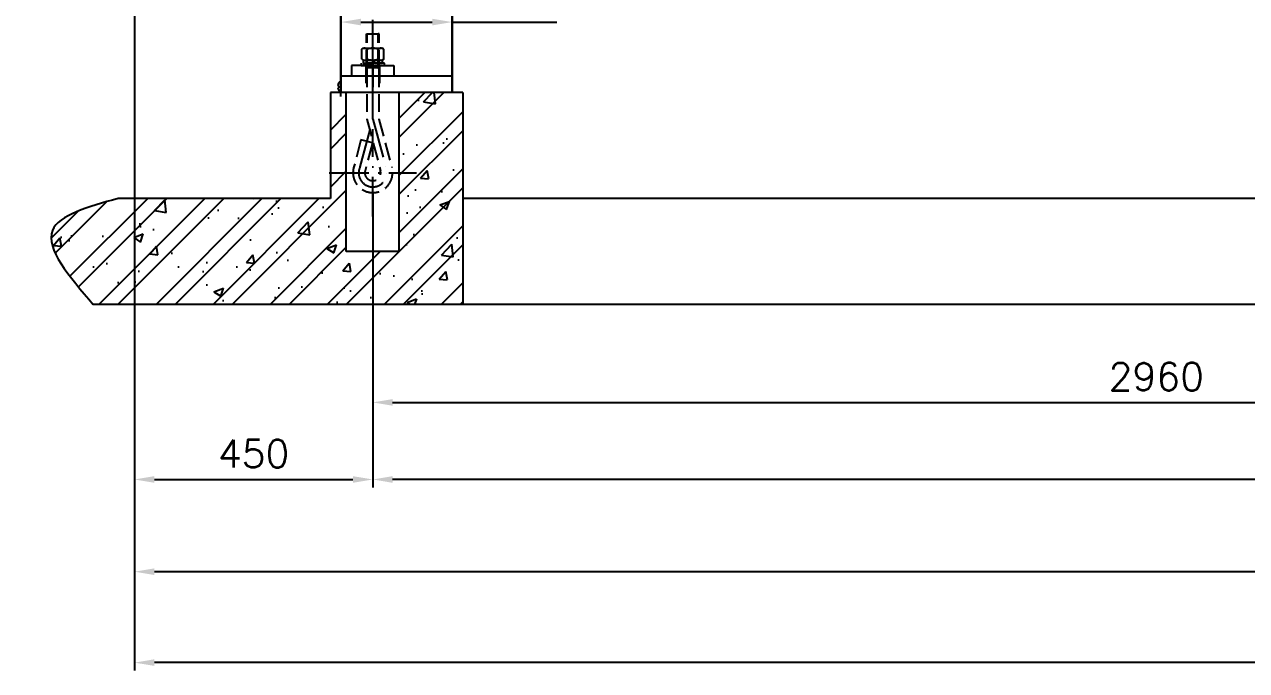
# Model space of a CAD drawing. Extents: x -2176 to 14083, y -1057 to 7853.
# Drawn here: x -687 to 1622, y 3846 to 5066 of the extents above; entities that cross this region are included whole.
import ezdxf

# ---------------------------------------------------------------- set-up
doc = ezdxf.new("R2010")
doc.units = 0
doc.header["$LTSCALE"] = 15
for name, pattern in [('GEN3', [6.25, 5, -1.25]), ('GEN3A', [3.125, 2.25, -0.875]), ('GEN7A', [7.5, 5, -1.25, 0, -1.25])]:
    doc.linetypes.add(name, pattern=pattern)
doc.layers.get('0').update_dxf_attribs({"linetype": 'CONTINUOUS'})
doc.layers.get('DEFPOINTS').update_dxf_attribs({"linetype": 'CONTINUOUS'})
for name, color, linetype in [('0N', 7, 'CONTINUOUS'), ('3', 6, 'GEN3'), ('3A', 6, 'GEN3A'), ('3AN', 6, 'GEN3A'), ('5', 3, 'CONTINUOUS'), ('7A', 4, 'GEN7A'), ('7AN', 4, 'GEN7A')]:
    doc.layers.add(name, color=color, linetype=linetype)
doc.styles.get("Standard").update_dxf_attribs({"font": 'txt.shx', "bigfont": 'hztxt.shx'})
doc.dimstyles.new('GEN-ISO', dxfattribs={"dimscale": 15, "dimtxt": 3.5, "dimasz": 2.5, "dimexe": 1, "dimexo": 0, "dimgap": 1.5, "dimtad": 1, "dimzin": 9, "dimdsep": 46, "dimtxsty": 'Standard', "dimcen": 0, "dimclrd": 256, "dimclre": 256, "dimclrt": 2, "dimaunit": 1, "dimadec": 0, "dimazin": 0, "dimtp": 0.1, "dimtm": 0.1, "dimtfac": 0.71, "dimtdec": 3, "dimtmove": 0, "dimatfit": 3, "dimfxl": 0, "dimtzin": 0, "dimarcsym": 0})

# ---------------------------------------------------------------- blocks, each defined once
blk = doc.blocks.new('*D9')
at = {"linetype": 'ByBlock'}
for p, q in [((7531.5, 5530.8), (7531.5, 3845.9)), ((-478.7, 4676.1), (-478.7, 3845.9)), ((7494, 3860.9), (-441.2, 3860.9))]:
    blk.add_line(p, q, dxfattribs=at)
for points in [[(-441.2, 3867.2), (-441.2, 3854.7), (-478.7, 3860.9)], [(7494, 3867.2), (7494, 3854.7), (7531.5, 3860.9)]]:
    blk.add_solid(points, dxfattribs=at)
at = {"layer": 'DEFPOINTS', "color": 0, "linetype": 'ByBlock'}
for p in [(7531.5, 5530.8), (-478.7, 4676.1), (-478.7, 3860.9)]:
    blk.add_point(p, dxfattribs=at)
at = {"color": 2, "linetype": 'ByBlock', "insert": (3525.9, 3909.7), "char_height": 52.5, "attachment_point": 5}
blk.add_mtext('8010', dxfattribs=at)
blk = doc.blocks.new('*D10')
at = {"linetype": 'ByBlock'}
for p, q in [((6489.1, 5677.6), (6489.1, 4017.7)), ((-478.7, 5652.6), (-478.7, 4017.7)), ((6451.6, 4032.7), (-441.2, 4032.7))]:
    blk.add_line(p, q, dxfattribs=at)
for points in [[(-441.2, 4038.9), (-441.2, 4026.4), (-478.7, 4032.7)], [(6451.6, 4038.9), (6451.6, 4026.4), (6489.1, 4032.7)]]:
    blk.add_solid(points, dxfattribs=at)
at = {"layer": 'DEFPOINTS', "color": 0, "linetype": 'ByBlock'}
for p in [(6489.1, 5677.6), (-478.7, 5652.6), (-478.7, 4032.7)]:
    blk.add_point(p, dxfattribs=at)
at = {"color": 2, "linetype": 'ByBlock', "insert": (3005.2, 4081.4), "char_height": 52.5, "attachment_point": 5}
blk.add_mtext('6968', dxfattribs=at)
blk = doc.blocks.new('*D11')
at = {"linetype": 'ByBlock'}
for p, q in [((5886.3, 4937.6), (5886.3, 4191.9)), ((-28.7, 4703.8), (-28.7, 4191.9)), ((5848.8, 4206.9), (8.8, 4206.9))]:
    blk.add_line(p, q, dxfattribs=at)
for points in [[(8.8, 4213.1), (8.8, 4200.6), (-28.7, 4206.9)], [(5848.8, 4213.1), (5848.8, 4200.6), (5886.3, 4206.9)]]:
    blk.add_solid(points, dxfattribs=at)
at = {"layer": 'DEFPOINTS', "color": 0, "linetype": 'ByBlock'}
for p in [(5886.3, 4937.6), (-28.7, 4703.8), (-28.7, 4206.9)]:
    blk.add_point(p, dxfattribs=at)
at = {"color": 2, "linetype": 'ByBlock', "insert": (2928.8, 4255.6), "char_height": 52.5, "attachment_point": 5}
blk.add_mtext('5915', dxfattribs=at)
blk = doc.blocks.new('*D14')
at = {"linetype": 'ByBlock'}
for p, q in [((-88.7, 4937.6), (-88.7, 5086)), ((121.3, 4937.6), (121.3, 5086)), ((-51.2, 5071), (83.8, 5071)), ((121.3, 5071), (319.2, 5071))]:
    blk.add_line(p, q, dxfattribs=at)
for points in [[(-51.2, 5077.2), (-51.2, 5064.7), (-88.7, 5071)], [(83.8, 5077.2), (83.8, 5064.7), (121.3, 5071)]]:
    blk.add_solid(points, dxfattribs=at)
at = {"layer": 'DEFPOINTS', "color": 0, "linetype": 'ByBlock'}
for p in [(121.3, 5071), (-88.7, 4937.6), (121.3, 4937.6)]:
    blk.add_point(p, dxfattribs=at)
at = {"color": 2, "linetype": 'ByBlock', "insert": (254, 5119.7), "char_height": 52.5, "attachment_point": 5}
blk.add_mtext('210', dxfattribs=at)
blk = doc.blocks.new('*U17')
at = {"layer": '3A'}
for p, q in [((0, 13), (38, 13)), ((0, -13), (38, -13))]:
    blk.add_line(p, q, dxfattribs=at)
at = {"layer": '7A'}
blk.add_line((-3, 0), (41, 0), dxfattribs=at)
blk = doc.blocks.new('*U19')
at = {"layer": '3AN'}
for p, q in [((0, 22), (0, -22)), ((4, 22), (0, 22)), ((4, -22), (4, 22)), ((0, -22), (4, -22))]:
    blk.add_line(p, q, dxfattribs=at)
at = {"layer": '7AN'}
blk.add_line((-45, 0), (49, 0), dxfattribs=at)
blk = doc.blocks.new('*U21')
at = {"layer": '3AN'}
for p, q in [((0, 18.2), (0, -0.7)), ((6, 18.2), (0, 18.2)), ((6, 1.2), (0, -0.7)), ((6, 18.2), (6, 1.2)), ((6, -1.2), (0, -3.1)), ((0, -3.1), (0, -18.2)), ((0, -18.2), (6, -18.2)), ((6, -1.2), (6, -18.2))]:
    blk.add_line(p, q, dxfattribs=at)
at = {"layer": '7AN'}
blk.add_line((-45, 0), (51, 0), dxfattribs=at)
blk = doc.blocks.new('*U23')
at = {"layer": '3AN'}
for p, q in [((1.6, 20.8), (0, 18)), ((0, 18), (0, -18)), ((1.6, 20.8), (20.7, 20.8)), ((1.6, 10.4), (20.7, 10.4)), ((20.7, 20.8), (22.3, 18)), ((22.3, 18), (22.3, -18)), ((1.6, -20.8), (0, -18)), ((1.6, -10.4), (20.7, -10.4)), ((1.6, -20.8), (20.7, -20.8)), ((20.7, -20.8), (22.3, -18))]:
    blk.add_line(p, q, dxfattribs=at)
for centre, radius, start, end in [((9.2, 15.6), 9.19, 154.4385, 214.4385), ((34.3, 0), 34.3, 162.383, 197.617), ((13.1, 15.6), 9.19, 325.5615, 25.5615), ((-12, 0), 34.3, 342.383, 17.617), ((9.2, -15.6), 9.19, 145.5615, 205.5615), ((13.1, -15.6), 9.19, 334.4385, 34.4385)]:
    blk.add_arc(centre, radius, start, end, dxfattribs=at)
at = {"layer": '7AN'}
blk.add_line((-45, 0), (67.3, 0), dxfattribs=at)
blk = doc.blocks.new('*U25')
at = {"layer": '3AN'}
for p, q in [((-136.2, 22.3), (-189.1, 36.1)), ((-141.9, 0.6), (-194.8, 14.5)), ((-97, 11.2), (-194.8, -14.5)), ((-141.9, 0.6), (-136.2, 22.3)), ((-3, 11.2), (-97, 11.2)), ((0, 12), (-3, 11.2)), ((0, 10.4), (-3, 11.2)), ((0, 12), (0, -12)), ((0, 12), (64, 12)), ((0, 10.4), (64, 10.4)), ((64, 12), (64, 10.4)), ((64, 12), (64, -12)), ((64, 10.4), (64, -10.4)), ((-97, -11.2), (-188.8, -36.1)), ((-3, -11.2), (-97, -11.2)), ((0, -10.4), (-3, -11.2)), ((0, -12), (-3, -11.2)), ((0, -10.4), (64, -10.4)), ((0, -12), (64, -12)), ((64, -12), (64, -10.4))]:
    blk.add_line(p, q, dxfattribs=at)
for radius, end in [(37.4, 285.1607), (15, 284.7192)]:
    blk.add_arc((-198.6, 0), radius, 75.2808, end, dxfattribs=at)
at = {"layer": '7AN'}
for p, q in [((-198.6, 82.4), (-198.6, -82.4)), ((-117.6, 5.8), (-187.6, 24.2)), ((-281, 0), (-116.2, 0)), ((-97, 0), (-191.7, -25.7)), ((-97, 0), (109, 0))]:
    blk.add_line(p, q, dxfattribs=at)
blk.add_arc((-198.6, 0), 26.6, 65.461, 285.1607, dxfattribs=at)
blk = doc.blocks.new('*D134')
at = {"linetype": 'ByBlock'}
for p, q in [((2931.3, 4901.9), (2931.3, 4337.5)), ((-28.7, 4703.8), (-28.7, 4337.5)), ((8.8, 4352.5), (2893.8, 4352.5))]:
    blk.add_line(p, q, dxfattribs=at)
for points in [[(8.8, 4358.7), (8.8, 4346.2), (-28.7, 4352.5)], [(2893.8, 4358.7), (2893.8, 4346.2), (2931.3, 4352.5)]]:
    blk.add_solid(points, dxfattribs=at)
at = {"layer": 'DEFPOINTS', "color": 0, "linetype": 'ByBlock'}
for p in [(2931.3, 4901.9), (-28.7, 4703.8), (2931.3, 4352.5)]:
    blk.add_point(p, dxfattribs=at)
at = {"color": 2, "linetype": 'ByBlock', "insert": (1451.3, 4401.2), "char_height": 52.5, "attachment_point": 5}
blk.add_mtext('2960', dxfattribs=at)
blk = doc.blocks.new('*D139')
at = {"linetype": 'ByBlock'}
for p, q in [((-478.7, 5652.6), (-478.7, 4191.9)), ((-28.7, 4748.8), (-28.7, 4191.9)), ((-441.2, 4206.9), (-66.2, 4206.9))]:
    blk.add_line(p, q, dxfattribs=at)
for points in [[(-441.2, 4213.1), (-441.2, 4200.6), (-478.7, 4206.9)], [(-66.2, 4213.1), (-66.2, 4200.6), (-28.7, 4206.9)]]:
    blk.add_solid(points, dxfattribs=at)
at = {"layer": 'DEFPOINTS', "color": 0, "linetype": 'ByBlock'}
for p in [(-478.7, 5652.6), (-28.7, 4748.8), (-28.7, 4206.9)]:
    blk.add_point(p, dxfattribs=at)
at = {"color": 2, "linetype": 'ByBlock', "insert": (-253.7, 4255.6), "char_height": 52.5, "attachment_point": 5}
blk.add_mtext('450', dxfattribs=at)

msp = doc.modelspace()

# ---------------------------------------------------------------- hatches: boundary and pattern name
at = {"layer": '5'}
h = msp.add_hatch(dxfattribs=at)
h.set_pattern_fill('ANSI32', color=256, scale=8, style=0)
h.set_pattern_definition([(45, (-3359.3, 9e-13), (-53.8815, 53.8815), []), (45, (-3323.376, 9e-13), (-53.8815, 53.8815), [])])
edge = h.paths.add_edge_path()
edge.add_line((21.291, 4637.621), (-78.709, 4637.621))
edge.add_line((-78.709, 4637.621), (-78.709, 4786.211))
edge.add_line((-78.709, 4786.211), (-108.709, 4786.211))
edge.add_line((-108.709, 4786.211), (-108.709, 4737.621))
edge.add_line((-108.709, 4737.621), (-509.925, 4737.621))
edge.add_spline(control_points=[(-509.925, 4737.621), (-565.893, 4722.139), (-686.647, 4688.736), (-602.069, 4590.387), (-556.692, 4537.621)], knot_values=[0, 0, 0, 0, 137.74245861, 297.18494764, 297.18494764, 297.18494764, 297.18494764], degree=3, periodic=0)
edge.add_line((-556.692, 4537.621), (141.291, 4537.621))
edge.add_line((141.291, 4537.621), (141.291, 4937.621))
edge.add_line((141.291, 4937.621), (21.291, 4937.621))
edge.add_line((21.291, 4937.621), (21.291, 4637.621))
h.paths.add_polyline_path([(-78.709, 4937.621), (-108.709, 4937.621), (-108.709, 4786.211), (-78.709, 4786.211)], flags=17)
h = msp.add_hatch(dxfattribs=at)
h.set_pattern_fill('AR-CONC', color=256, style=0)
h.set_pattern_definition([(50, (-3359.3, 9e-13), (182.1847, -15.939), [19.05, -209.55]), (355, (-3359.3, 9e-13), (-35.243, 191.0566), [15.24, -167.64]), (100.451, (-3344.11, -1.33), (146.9425, 175.1167), [16.19, -178.09]), (46.184, (-3359.3, 50.8), (271.079, -42.042), [28.575, -314.325]), (96.6356, (-3336.7, 47.3), (237.404, 247.426), [24.285, -267.135]), (351.184, (-3359.3, 50.8), (237.405, 247.425), [22.86, -251.46]), (21, (-3333.9, 38.1), (151.615, -102.2655), [19.05, -209.55]), (326, (-3333.9, 38.1), (61.802, 184.188), [15.24, -167.64]), (71.4514, (-3321.26, 29.58), (213.4165, 81.923), [16.19, -178.09]), (37.5, (-3359.3, 9e-13), (3.0886, 84.55504), [0, -165.608, 0, -170.18, 0, -168.275]), (7.5, (-3359.3, 9e-13), (66.8197, 100.1806), [0, -97.028, 0, -161.798, 0, -64.135]), (327.5, (-3415.94, 9e-13), (135.5906, -5.72874), [0, -63.5, 0, -198.12, 0, -262.89]), (317.5, (-3441.34, 9e-13), (148.1292, 25.4265), [0, -82.55, 0, -131.572, 0, -186.69])])
edge = h.paths.add_edge_path()
edge.add_spline(control_points=[(-509.925, 4737.621), (-565.893, 4722.139), (-686.647, 4688.736), (-602.069, 4590.387), (-556.692, 4537.621)], knot_values=[0, 0, 0, 0, 137.74245861, 297.18494764, 297.18494764, 297.18494764, 297.18494764], degree=3, periodic=0)
edge.add_line((-556.692, 4537.621), (141.291, 4537.621))
edge.add_line((141.291, 4537.621), (141.291, 4937.621))
edge.add_line((141.291, 4937.621), (21.291, 4937.621))
edge.add_line((21.291, 4937.621), (21.291, 4637.621))
edge.add_line((21.291, 4637.621), (-78.709, 4637.621))
edge.add_line((-78.709, 4637.621), (-78.709, 4786.211))
edge.add_line((-78.709, 4786.211), (-108.709, 4786.211))
edge.add_line((-108.709, 4786.211), (-108.709, 4737.621))
edge.add_line((-108.709, 4737.621), (-509.925, 4737.621))

# ---------------------------------------------------------------- linework, layer by layer
for p, q in [((-88.709, 4937.621), (-88.709, 5322.621)), ((121.291, 5322.621), (121.291, 4937.621)), ((-88.709, 4969.192), (121.291, 4969.192)), ((-88.709, 4930.503), (-88.709, 4962.074)), ((141.291, 4937.621), (-108.709, 4937.621)), ((-108.709, 4937.621), (-108.709, 4737.621)), ((121.291, 4937.621), (-88.709, 4937.621)), ((-78.709, 4637.621), (-78.709, 4937.621)), ((21.291, 4637.621), (21.291, 4937.621)), ((141.291, 4937.621), (141.291, 4537.621)), ((-108.709, 4737.621), (-509.925, 4737.621)), ((5751.291, 4737.621), (141.291, 4737.621)), ((21.291, 4637.621), (-78.709, 4637.621)), ((7623.299, 4537.621), (-556.692, 4537.621))]:
    msp.add_line(p, q)
at = {"layer": '3'}
for p, q in [((-28.709, 4989.192), (-68.709, 4989.192)), ((-68.709, 4989.192), (-68.709, 4969.192)), ((-28.709, 4989.192), (11.291, 4989.192)), ((11.291, 4989.192), (11.291, 4969.192))]:
    msp.add_line(p, q, dxfattribs=at)
at = {"layer": '5'}
for p, q in [((-94.818, 4950.772), (-92.759, 4950.772)), ((-94.818, 4946.772), (-92.759, 4946.772)), ((-92.759, 4950.772), (-92.759, 4946.772))]:
    msp.add_line(p, q, dxfattribs=at)
for start, end in [(119.661375, 170.729707), (189.270293, 240.338625)]:
    msp.add_arc((-82.565, 4948.772), 12.415, start, end, dxfattribs=at)
msp.add_spline([(-509.925, 4737.621), (-633.719, 4677.223), (-556.692, 4537.621)], degree=3, dxfattribs=at)

# ---------------------------------------------------------------- block references
at = {"xscale": -1, "rotation": 90}
msp.add_blockref('*U17', (-28.709, 4989.192), dxfattribs=at)
at = {"layer": '0N', "rotation": 89.99999999999999}
for name, p in [('*U25', (-28.709, 4984.835)), ('*U23', (-28.709, 4999.192)), ('*U19', (-28.709, 4989.192)), ('*U21', (-28.709, 4993.192))]:
    msp.add_blockref(name, p, dxfattribs=at)

# ---------------------------------------------------------------- dimensions: what is measured, and where the dimension line sits
at = {"layer": '5'}
for base, p1, p2, override, picture, middle in [((-478.709, 4032.66), (6489.134, 5677.621), (-478.709, 5652.621), {"dimdec": 0}, '*D10', (3005.213, 4081.41)), ((-28.709, 4206.88), (-478.709, 5652.621), (-28.709, 4748.835), {"dimscale": 15}, '*D139', (-253.709, 4255.63))]:
    dim = msp.add_linear_dim(base=base, p1=p1, p2=p2, dimstyle='GEN-ISO', override=override, dxfattribs=at)
    dim.commit()
    dim.dimension.update_dxf_attribs({"geometry": picture, "text_midpoint": middle})
dim = msp.add_linear_dim(base=(-478.709, 3860.911), p1=(7531.464, 5530.834), p2=(-478.709, 4676.111), dimstyle='GEN-ISO', override={"dimdec": 0}, dxfattribs=at)
dim.commit()
dim.dimension.update_dxf_attribs({"geometry": '*D9', "text_midpoint": (3525.878, 3860.911), "dimtype": 160})
dim = msp.add_linear_dim(base=(121.291, 5070.983), p1=(-88.709, 4937.621), p2=(121.291, 4937.621), text='210', dimstyle='GEN-ISO', dxfattribs=at)
dim.commit()
dim.dimension.update_dxf_attribs({"geometry": '*D14', "text_midpoint": (253.966, 5070.983), "dimtype": 160})
dim = msp.add_linear_dim(base=(-28.709, 4206.88), p1=(5886.291, 4937.621), p2=(-28.709, 4703.835), dimstyle='GEN-ISO', dxfattribs=at)
dim.commit()
dim.dimension.update_dxf_attribs({"geometry": '*D11', "text_midpoint": (2928.791, 4255.63)})
dim = msp.add_linear_dim(base=(2931.291, 4352.475), p1=(-28.709, 4703.835), p2=(2931.291, 4901.914), dimstyle='GEN-ISO', dxfattribs=at)
dim.commit()
dim.dimension.update_dxf_attribs({"geometry": '*D134', "text_midpoint": (1451.291, 4352.475), "dimtype": 160})

doc.saveas('drawing.dxf')
